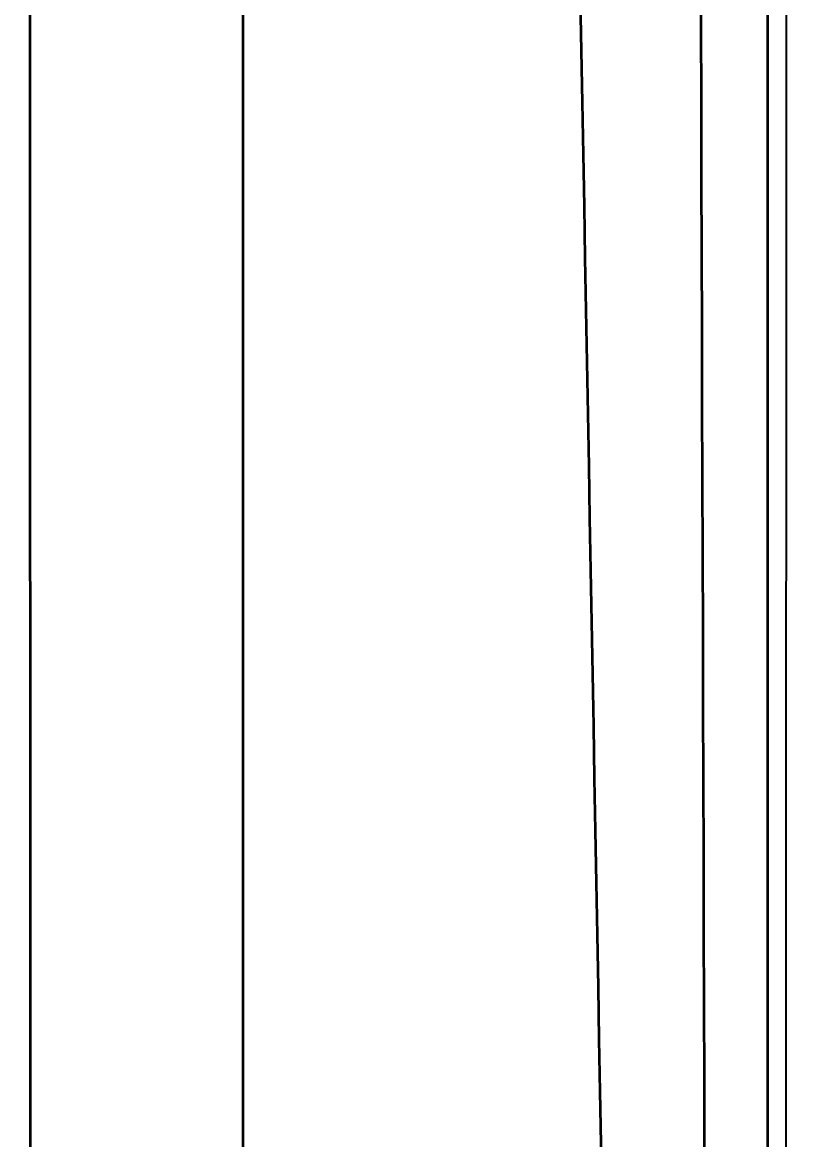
# Model space of a CAD drawing. Header units: millimetres. Extents: x 68 to 2000, y 100 to 2870.
# Drawn here: x 723.158 to 723.858, y 2112.183 to 2113.186 of the extents above; entities that cross this region are included whole.
import ezdxf

# ---------------------------------------------------------------- set-up
doc = ezdxf.new("R2010")
doc.units = ezdxf.units.MM
doc.header["$LTSCALE"] = 10
for name, color, linetype, lineweight in [('_Sichtbarkanten', 7, 'Continuous', 25), ('Bemaßung (ISO)', 7, 'Continuous', 25), ('Sichtbar schmal (ISO)', 7, 'Continuous', 35)]:
    doc.layers.add(name, color=color, linetype=linetype, lineweight=lineweight)
doc.styles.add('Notiztext (DIN)', font='verdana.ttf')
doc.dimstyles.new('Standard (DIN)', dxfattribs={"dimscale": 10, "dimtxt": 2.5, "dimasz": 2.5, "dimexe": 2, "dimexo": 4, "dimgap": 0.5, "dimtad": 1, "dimdec": 1, "dimrnd": 1e-08, "dimtxsty": 'Notiztext (DIN)', "dimcen": 0.09, "dimclrd": 256, "dimclre": 256, "dimclrt": 256, "dimadec": 0, "dimazin": 2, "dimtfac": 1, "dimtmove": 0, "dimatfit": 3, "dimfxl": 0, "dimtolj": 1, "dimtzin": 0, "dimlwd": -1, "dimlwe": -1, "dimarcsym": 0})

# ---------------------------------------------------------------- blocks, each defined once
blk = doc.blocks.new('*D76')
at = {"layer": 'Bemaßung (ISO)', "transparency": 16777216}
for p, q in [((649.2794, 2573.6699), (484.32, 2573.6699)), ((504.32, 2548.6699), (504.32, 2098.6715)), ((684.32, 2073.6715), (484.32, 2073.6715))]:
    blk.add_line(p, q, dxfattribs=at)
for points in [[(500.1533, 2548.6699), (508.4867, 2548.6699), (504.32, 2573.6699)], [(500.1533, 2098.6715), (508.4867, 2098.6715), (504.32, 2073.6715)]]:
    blk.add_solid(points, dxfattribs=at)
at = {"layer": 'Defpoints', "color": 0, "transparency": 16777216}
for p in [(689.2794, 2573.6699), (504.32, 2073.6715), (724.32, 2073.6715)]:
    blk.add_point(p, dxfattribs=at)
at = {"layer": 'Bemaßung (ISO)', "transparency": 16777216, "insert": (473.2958, 2293.5834), "char_height": 25, "attachment_point": 1, "rotation": 90, "style": 'Notiztext (DIN)'}
blk.add_mtext('\\A1;500', dxfattribs=at)
blk = doc.blocks.new('*D78')
at = {"layer": 'Bemaßung (ISO)', "transparency": 16777216}
for p, q in [((684.4378, 2473.6612), (577.2042, 2473.6612)), ((597.2042, 1698.6785), (597.2042, 2448.6612)), ((684.4378, 1673.6785), (577.2042, 1673.6785))]:
    blk.add_line(p, q, dxfattribs=at)
for points in [[(593.0375, 2448.6612), (601.3709, 2448.6612), (597.2042, 2473.6612)], [(593.0375, 1698.6785), (601.3709, 1698.6785), (597.2042, 1673.6785)]]:
    blk.add_solid(points, dxfattribs=at)
at = {"layer": 'Defpoints', "color": 0, "transparency": 16777216}
for p in [(597.2042, 2473.6612), (724.4378, 2473.6612), (724.4378, 1673.6785)]:
    blk.add_point(p, dxfattribs=at)
at = {"layer": 'Bemaßung (ISO)', "transparency": 16777216, "insert": (566.0625, 2043.0369), "char_height": 25, "attachment_point": 1, "rotation": 90, "style": 'Notiztext (DIN)'}
blk.add_mtext('\\A1;800', dxfattribs=at)

msp = doc.modelspace()

# ---------------------------------------------------------------- linework, layer by layer
at = {"layer": '_Sichtbarkanten'}
msp.add_line((723.8438, 2114.0114), (723.8387, 2073.6699), dxfattribs=at)
at = {"layer": 'Sichtbar schmal (ISO)'}
for p, q in [((723.3529, 2130.2234), (723.3619, 2073.6699)), ((723.1617, 2130.2182), (723.1707, 2073.6699))]:
    msp.add_line(p, q, dxfattribs=at)
for centre, major_axis, ratio, start_param, end_param in [((723.6514, 2145.7431), (-0.1658, 51.6014), 0.000285, 3.831785, 4.050041), ((723.8086, 2141.8663), (-0.0113, 47.3941), 0.000314, 3.852519, 4.084159)]:
    msp.add_ellipse(centre, major_axis=major_axis, ratio=ratio, start_param=start_param, end_param=end_param, dxfattribs=at)
msp.add_open_spline([(723.3529, 2130.2234), (723.367, 2129.4437), (723.3813, 2128.6491), (723.3959, 2127.839), (723.4245, 2126.2535), (723.4541, 2124.6092), (723.4848, 2122.9029), (723.4906, 2122.5841), (723.4963, 2122.2632), (723.5021, 2121.9402), (723.5391, 2119.8866), (723.5775, 2117.7481), (723.6171, 2115.5402), (723.6216, 2115.2867), (723.6262, 2115.0322), (723.6307, 2114.7769), (723.6658, 2112.8206), (723.7018, 2110.812), (723.7387, 2108.7475), (723.7552, 2107.8269), (723.7718, 2106.8952), (723.7887, 2105.9521)], degree=3, knots=[0, 0, 0, 0, 0.112713, 0.112713, 0.112713, 0.333333, 0.333333, 0.333333, 0.374552, 0.374552, 0.374552, 0.636576, 0.636576, 0.636576, 0.666667, 0.666667, 0.666667, 0.897196, 0.897196, 0.897196, 1, 1, 1, 1], dxfattribs=at)

# ---------------------------------------------------------------- dimensions: what is measured, and where the dimension line sits
at = {"layer": 'Bemaßung (ISO)'}
for base, p1, p2, picture, middle in [((504.32, 2073.6715), (689.2794, 2573.6699), (724.32, 2073.6715), '*D76', (504.32, 2323.6707)), ((597.2042, 2473.6612), (724.4378, 1673.6785), (724.4378, 2473.6612), '*D78', (597.2042, 2073.6699))]:
    dim = msp.add_linear_dim(base=base, p1=p1, p2=p2, angle=90, dimstyle='Standard (DIN)', override={"dimdec": 1, "dimtp": 0, "dimtm": 0, "dimtdec": 2, "dimtofl": 0, "dimatfit": 1}, dxfattribs=at)
    dim.commit()
    dim.dimension.update_dxf_attribs({"geometry": picture, "text_midpoint": middle, "dimtype": 160})

doc.saveas('drawing.dxf')
